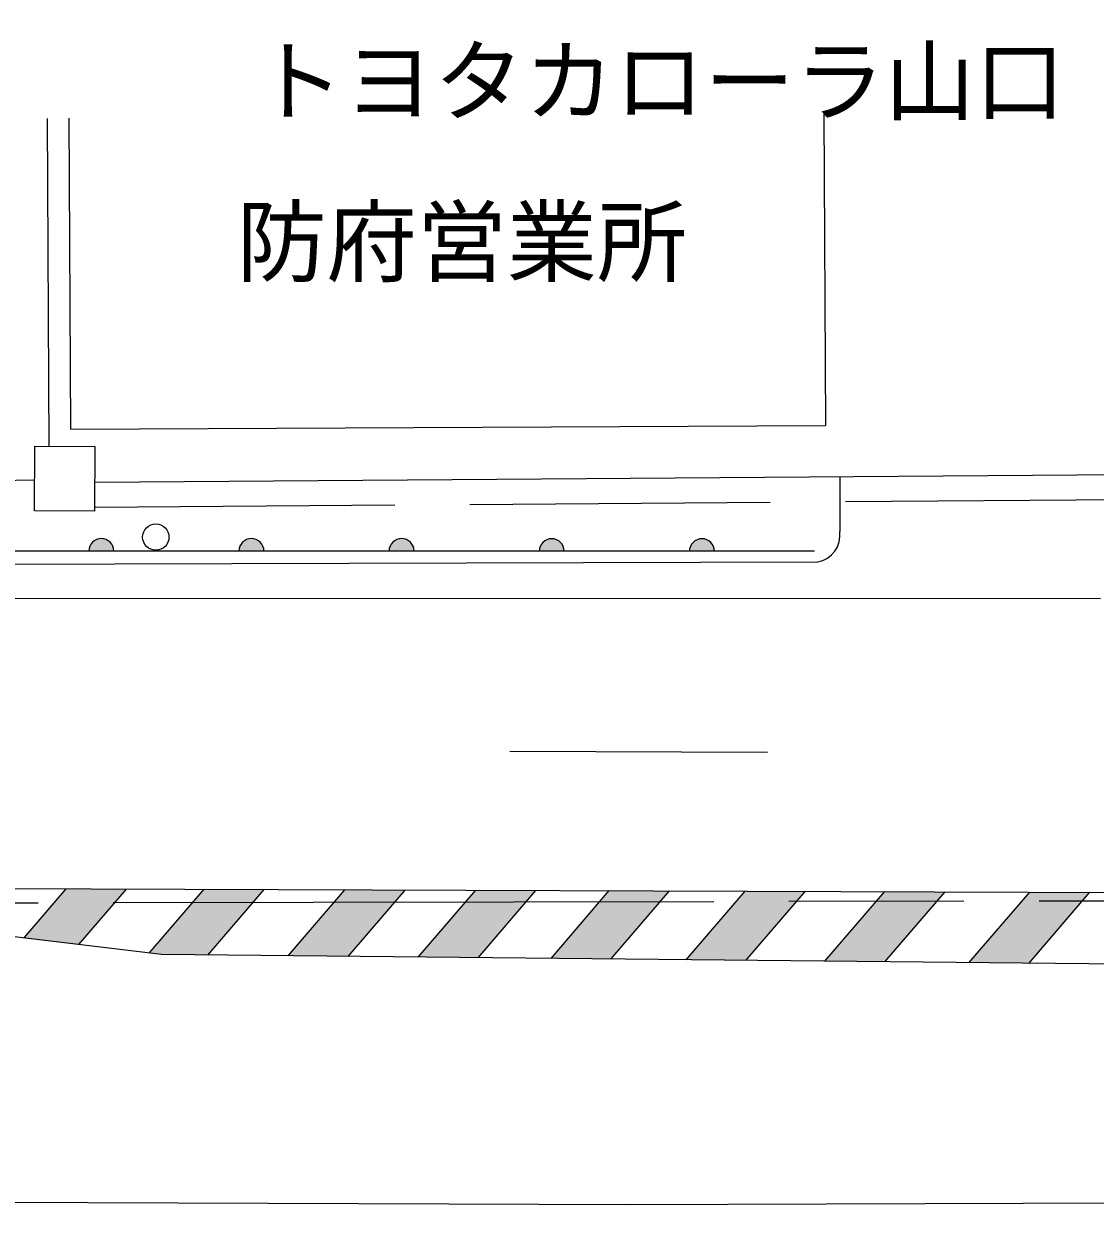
# Model space of a CAD drawing. Units: millimetres, scale not verified. Extents: x -55602354 to 84056675, y -218924267 to 380000.
# Drawn here: x 405558 to 426963, y 268073 to 291898 of the extents above; entities that cross this region are included whole.
import ezdxf
from ezdxf.enums import TextEntityAlignment as Align

# ---------------------------------------------------------------- set-up
doc = ezdxf.new("R2010")
doc.units = ezdxf.units.MM
doc.header["$LTSCALE"] = 1000
doc.linetypes.add('CHAIN', pattern=[18.5, 12, -1.5, 3.5, -1.5])
doc.linetypes.add('DASHED', pattern=[7.5, 6, -1.5])
for name, color, linetype, lineweight in [('M-BGD', 7, 'Continuous', 25), ('M-BMK', 2, 'CHAIN', 13), ('M-STR-STRC', 7, 'Continuous', 25)]:
    doc.layers.add(name, color=color, linetype=linetype, lineweight=lineweight)
doc.layers.add('M-BMK-HTXT', color=7, linetype='Continuous')
doc.styles.add('ＭＳ ゴシック', font='')
doc.styles.get('ＭＳ ゴシック').set_extended_font_data('MS Gothic')

msp = doc.modelspace()

# ---------------------------------------------------------------- hatches: boundary and pattern name
at = {"layer": 'M-BGD'}
for points in [[(406855, 281363), (407355, 281363), (407355, 281367), (407355, 281372), (407354, 281376), (407354, 281380), (407354, 281385), (407353, 281389), (407353, 281394), (407352, 281398), (407352, 281402), (407351, 281406), (407350, 281411), (407349, 281415), (407348, 281419), (407347, 281424), (407346, 281428), (407345, 281432), (407344, 281436), (407342, 281440), (407341, 281444), (407340, 281449), (407338, 281453), (407337, 281457), (407335, 281461), (407333, 281465), (407331, 281469), (407329, 281473), (407327, 281477), (407325, 281480), (407323, 281484), (407321, 281488), (407319, 281492), (407317, 281496), (407314, 281499), (407312, 281503), (407310, 281506), (407307, 281510), (407304, 281514), (407302, 281517), (407299, 281520), (407296, 281524), (407293, 281527), (407291, 281530), (407288, 281534), (407285, 281537), (407282, 281540), (407278, 281543), (407275, 281546), (407272, 281549), (407269, 281552), (407265, 281555), (407262, 281557), (407259, 281560), (407255, 281563), (407252, 281565), (407248, 281568), (407245, 281570), (407241, 281573), (407237, 281575), (407233, 281577), (407230, 281580), (407226, 281582), (407222, 281584), (407218, 281586), (407214, 281588), (407210, 281590), (407206, 281591), (407202, 281593), (407198, 281595), (407194, 281596), (407190, 281598), (407186, 281599), (407182, 281601), (407178, 281602), (407174, 281603), (407169, 281605), (407165, 281606), (407161, 281607), (407157, 281608), (407152, 281609), (407148, 281609), (407144, 281610), (407140, 281611), (407135, 281611), (407131, 281612), (407127, 281612), (407122, 281613), (407118, 281613), (407113, 281613), (407109, 281613), (407105, 281613), (407100, 281613), (407096, 281613), (407092, 281613), (407087, 281613), (407083, 281612), (407079, 281612), (407074, 281611), (407070, 281611), (407066, 281610), (407061, 281609), (407057, 281609), (407053, 281608), (407049, 281607), (407044, 281606), (407040, 281605), (407036, 281603), (407032, 281602), (407027, 281601), (407023, 281600), (407019, 281598), (407015, 281597), (407011, 281595), (407007, 281593), (407003, 281592), (406999, 281590), (406995, 281588), (406991, 281586), (406987, 281584), (406984, 281582), (406980, 281580), (406976, 281577), (406972, 281575), (406969, 281573), (406965, 281570), (406961, 281568), (406958, 281565), (406954, 281563), (406951, 281560), (406947, 281557), (406944, 281555), (406941, 281552), (406937, 281549), (406934, 281546), (406931, 281543), (406928, 281540), (406925, 281537), (406922, 281534), (406919, 281530), (406916, 281527), (406913, 281524), (406910, 281521), (406908, 281517), (406905, 281514), (406902, 281510), (406900, 281507), (406897, 281503), (406895, 281499), (406893, 281496), (406890, 281492), (406888, 281488), (406886, 281484), (406884, 281481), (406882, 281477), (406880, 281473), (406878, 281469), (406876, 281465), (406875, 281461), (406873, 281457), (406871, 281453), (406870, 281449), (406868, 281445), (406867, 281440), (406866, 281436), (406864, 281432), (406863, 281428), (406862, 281424), (406861, 281419), (406860, 281415), (406859, 281411), (406858, 281407), (406858, 281402), (406857, 281398), (406857, 281394), (406856, 281389), (406856, 281385), (406855, 281381), (406855, 281376), (406855, 281372), (406855, 281368)], [(409855, 281362), (410355, 281362), (410355, 281367), (410355, 281371), (410354, 281375), (410354, 281380), (410354, 281384), (410353, 281388), (410353, 281393), (410352, 281397), (410352, 281401), (410351, 281406), (410350, 281410), (410349, 281414), (410348, 281418), (410347, 281423), (410346, 281427), (410345, 281431), (410344, 281435), (410342, 281439), (410341, 281444), (410340, 281448), (410338, 281452), (410337, 281456), (410335, 281460), (410333, 281464), (410331, 281468), (410329, 281472), (410327, 281476), (410325, 281480), (410323, 281483), (410321, 281487), (410319, 281491), (410317, 281495), (410314, 281498), (410312, 281502), (410310, 281506), (410307, 281509), (410304, 281513), (410302, 281516), (410299, 281520), (410296, 281523), (410293, 281526), (410291, 281529), (410288, 281533), (410285, 281536), (410282, 281539), (410278, 281542), (410275, 281545), (410272, 281548), (410269, 281551), (410265, 281554), (410262, 281556), (410259, 281559), (410255, 281562), (410252, 281564), (410248, 281567), (410245, 281569), (410241, 281572), (410237, 281574), (410233, 281576), (410230, 281579), (410226, 281581), (410222, 281583), (410218, 281585), (410214, 281587), (410210, 281589), (410206, 281591), (410202, 281592), (410198, 281594), (410194, 281596), (410190, 281597), (410186, 281599), (410182, 281600), (410178, 281601), (410174, 281603), (410169, 281604), (410165, 281605), (410161, 281606), (410157, 281607), (410152, 281608), (410148, 281608), (410144, 281609), (410140, 281610), (410135, 281610), (410131, 281611), (410127, 281611), (410122, 281612), (410118, 281612), (410113, 281612), (410109, 281612), (410105, 281612), (410100, 281612), (410096, 281612), (410092, 281612), (410087, 281612), (410083, 281611), (410079, 281611), (410074, 281610), (410070, 281610), (410066, 281609), (410061, 281608), (410057, 281608), (410053, 281607), (410049, 281606), (410044, 281605), (410040, 281604), (410036, 281603), (410032, 281601), (410027, 281600), (410023, 281599), (410019, 281597), (410015, 281596), (410011, 281594), (410007, 281592), (410003, 281591), (409999, 281589), (409995, 281587), (409991, 281585), (409987, 281583), (409984, 281581), (409980, 281579), (409976, 281577), (409972, 281574), (409969, 281572), (409965, 281570), (409961, 281567), (409958, 281565), (409954, 281562), (409951, 281559), (409947, 281557), (409944, 281554), (409941, 281551), (409937, 281548), (409934, 281545), (409931, 281542), (409928, 281539), (409925, 281536), (409922, 281533), (409919, 281530), (409916, 281526), (409913, 281523), (409910, 281520), (409908, 281516), (409905, 281513), (409902, 281509), (409900, 281506), (409897, 281502), (409895, 281498), (409893, 281495), (409890, 281491), (409888, 281487), (409886, 281484), (409884, 281480), (409882, 281476), (409880, 281472), (409878, 281468), (409876, 281464), (409875, 281460), (409873, 281456), (409871, 281452), (409870, 281448), (409868, 281444), (409867, 281440), (409866, 281435), (409864, 281431), (409863, 281427), (409862, 281423), (409861, 281419), (409860, 281414), (409859, 281410), (409858, 281406), (409858, 281401), (409857, 281397), (409857, 281393), (409856, 281388), (409856, 281384), (409855, 281380), (409855, 281375), (409855, 281371), (409855, 281367)], [(412855, 281361), (413355, 281361), (413355, 281366), (413355, 281370), (413354, 281374), (413354, 281379), (413354, 281383), (413353, 281387), (413353, 281392), (413352, 281396), (413352, 281400), (413351, 281405), (413350, 281409), (413349, 281413), (413348, 281418), (413347, 281422), (413346, 281426), (413345, 281430), (413344, 281434), (413342, 281439), (413341, 281443), (413340, 281447), (413338, 281451), (413337, 281455), (413335, 281459), (413333, 281463), (413331, 281467), (413329, 281471), (413327, 281475), (413325, 281479), (413323, 281482), (413321, 281486), (413319, 281490), (413317, 281494), (413314, 281497), (413312, 281501), (413310, 281505), (413307, 281508), (413304, 281512), (413302, 281515), (413299, 281519), (413296, 281522), (413293, 281525), (413291, 281529), (413288, 281532), (413285, 281535), (413282, 281538), (413278, 281541), (413275, 281544), (413272, 281547), (413269, 281550), (413265, 281553), (413262, 281556), (413259, 281558), (413255, 281561), (413252, 281564), (413248, 281566), (413245, 281569), (413241, 281571), (413237, 281573), (413233, 281576), (413230, 281578), (413226, 281580), (413222, 281582), (413218, 281584), (413214, 281586), (413210, 281588), (413206, 281590), (413202, 281591), (413198, 281593), (413194, 281595), (413190, 281596), (413186, 281598), (413182, 281599), (413178, 281600), (413174, 281602), (413169, 281603), (413165, 281604), (413161, 281605), (413157, 281606), (413152, 281607), (413148, 281608), (413144, 281608), (413140, 281609), (413135, 281609), (413131, 281610), (413127, 281610), (413122, 281611), (413118, 281611), (413113, 281611), (413109, 281611), (413105, 281611), (413100, 281611), (413096, 281611), (413092, 281611), (413087, 281611), (413083, 281610), (413079, 281610), (413074, 281610), (413070, 281609), (413066, 281608), (413061, 281608), (413057, 281607), (413053, 281606), (413049, 281605), (413044, 281604), (413040, 281603), (413036, 281602), (413032, 281600), (413027, 281599), (413023, 281598), (413019, 281596), (413015, 281595), (413011, 281593), (413007, 281592), (413003, 281590), (412999, 281588), (412995, 281586), (412991, 281584), (412987, 281582), (412984, 281580), (412980, 281578), (412976, 281576), (412972, 281573), (412969, 281571), (412965, 281569), (412961, 281566), (412958, 281564), (412954, 281561), (412951, 281558), (412947, 281556), (412944, 281553), (412941, 281550), (412937, 281547), (412934, 281544), (412931, 281541), (412928, 281538), (412925, 281535), (412922, 281532), (412919, 281529), (412916, 281525), (412913, 281522), (412910, 281519), (412908, 281515), (412905, 281512), (412902, 281508), (412900, 281505), (412897, 281501), (412895, 281498), (412893, 281494), (412890, 281490), (412888, 281486), (412886, 281483), (412884, 281479), (412882, 281475), (412880, 281471), (412878, 281467), (412876, 281463), (412875, 281459), (412873, 281455), (412871, 281451), (412870, 281447), (412868, 281443), (412867, 281439), (412866, 281435), (412864, 281430), (412863, 281426), (412862, 281422), (412861, 281418), (412860, 281413), (412859, 281409), (412858, 281405), (412858, 281401), (412857, 281396), (412857, 281392), (412856, 281388), (412856, 281383), (412855, 281379), (412855, 281375), (412855, 281370), (412855, 281366)], [(415855, 281361), (416355, 281360), (416355, 281365), (416355, 281369), (416354, 281373), (416354, 281378), (416354, 281382), (416353, 281387), (416353, 281391), (416352, 281395), (416352, 281400), (416351, 281404), (416350, 281408), (416349, 281412), (416348, 281417), (416347, 281421), (416346, 281425), (416345, 281429), (416344, 281434), (416342, 281438), (416341, 281442), (416340, 281446), (416338, 281450), (416336, 281454), (416335, 281458), (416333, 281462), (416331, 281466), (416329, 281470), (416327, 281474), (416325, 281478), (416323, 281482), (416321, 281485), (416319, 281489), (416317, 281493), (416314, 281497), (416312, 281500), (416310, 281504), (416307, 281507), (416304, 281511), (416302, 281514), (416299, 281518), (416296, 281521), (416293, 281524), (416291, 281528), (416288, 281531), (416285, 281534), (416282, 281537), (416278, 281540), (416275, 281543), (416272, 281546), (416269, 281549), (416265, 281552), (416262, 281555), (416259, 281557), (416255, 281560), (416252, 281563), (416248, 281565), (416245, 281568), (416241, 281570), (416237, 281572), (416233, 281575), (416230, 281577), (416226, 281579), (416222, 281581), (416218, 281583), (416214, 281585), (416210, 281587), (416206, 281589), (416202, 281591), (416198, 281592), (416194, 281594), (416190, 281595), (416186, 281597), (416182, 281598), (416178, 281600), (416174, 281601), (416169, 281602), (416165, 281603), (416161, 281604), (416157, 281605), (416152, 281606), (416148, 281607), (416144, 281607), (416140, 281608), (416135, 281609), (416131, 281609), (416127, 281610), (416122, 281610), (416118, 281610), (416113, 281610), (416109, 281610), (416105, 281610), (416100, 281610), (416096, 281610), (416092, 281610), (416087, 281610), (416083, 281610), (416079, 281609), (416074, 281609), (416070, 281608), (416066, 281607), (416061, 281607), (416057, 281606), (416053, 281605), (416049, 281604), (416044, 281603), (416040, 281602), (416036, 281601), (416032, 281600), (416027, 281598), (416023, 281597), (416019, 281595), (416015, 281594), (416011, 281592), (416007, 281591), (416003, 281589), (415999, 281587), (415995, 281585), (415991, 281583), (415987, 281581), (415984, 281579), (415980, 281577), (415976, 281575), (415972, 281573), (415969, 281570), (415965, 281568), (415961, 281565), (415958, 281563), (415954, 281560), (415951, 281558), (415947, 281555), (415944, 281552), (415941, 281549), (415937, 281546), (415934, 281543), (415931, 281540), (415928, 281537), (415925, 281534), (415922, 281531), (415919, 281528), (415916, 281525), (415913, 281521), (415910, 281518), (415908, 281514), (415905, 281511), (415902, 281507), (415900, 281504), (415897, 281500), (415895, 281497), (415893, 281493), (415890, 281489), (415888, 281486), (415886, 281482), (415884, 281478), (415882, 281474), (415880, 281470), (415878, 281466), (415876, 281462), (415875, 281458), (415873, 281454), (415871, 281450), (415870, 281446), (415868, 281442), (415867, 281438), (415866, 281434), (415864, 281429), (415863, 281425), (415862, 281421), (415861, 281417), (415860, 281413), (415859, 281408), (415858, 281404), (415858, 281400), (415857, 281395), (415857, 281391), (415856, 281387), (415856, 281382), (415855, 281378), (415855, 281374), (415855, 281369), (415855, 281365)], [(418855, 281360), (419355, 281360), (419355, 281364), (419355, 281368), (419354, 281373), (419354, 281377), (419354, 281381), (419353, 281386), (419353, 281390), (419352, 281394), (419352, 281399), (419351, 281403), (419350, 281407), (419349, 281412), (419348, 281416), (419347, 281420), (419346, 281424), (419345, 281428), (419344, 281433), (419342, 281437), (419341, 281441), (419340, 281445), (419338, 281449), (419336, 281453), (419335, 281457), (419333, 281461), (419331, 281465), (419329, 281469), (419327, 281473), (419325, 281477), (419323, 281481), (419321, 281485), (419319, 281488), (419317, 281492), (419314, 281496), (419312, 281499), (419310, 281503), (419307, 281506), (419304, 281510), (419302, 281513), (419299, 281517), (419296, 281520), (419293, 281524), (419291, 281527), (419288, 281530), (419285, 281533), (419282, 281536), (419278, 281539), (419275, 281542), (419272, 281545), (419269, 281548), (419265, 281551), (419262, 281554), (419259, 281557), (419255, 281559), (419252, 281562), (419248, 281564), (419245, 281567), (419241, 281569), (419237, 281572), (419233, 281574), (419230, 281576), (419226, 281578), (419222, 281580), (419218, 281582), (419214, 281584), (419210, 281586), (419206, 281588), (419202, 281590), (419198, 281591), (419194, 281593), (419190, 281594), (419186, 281596), (419182, 281597), (419178, 281599), (419174, 281600), (419169, 281601), (419165, 281602), (419161, 281603), (419157, 281604), (419152, 281605), (419148, 281606), (419144, 281607), (419140, 281607), (419135, 281608), (419131, 281608), (419127, 281609), (419122, 281609), (419118, 281609), (419113, 281609), (419109, 281610), (419105, 281610), (419100, 281610), (419096, 281609), (419092, 281609), (419087, 281609), (419083, 281609), (419079, 281608), (419074, 281608), (419070, 281607), (419066, 281607), (419061, 281606), (419057, 281605), (419053, 281604), (419049, 281603), (419044, 281602), (419040, 281601), (419036, 281600), (419032, 281599), (419027, 281597), (419023, 281596), (419019, 281595), (419015, 281593), (419011, 281591), (419007, 281590), (419003, 281588), (418999, 281586), (418995, 281584), (418991, 281582), (418987, 281580), (418984, 281578), (418980, 281576), (418976, 281574), (418972, 281572), (418969, 281569), (418965, 281567), (418961, 281564), (418958, 281562), (418954, 281559), (418951, 281557), (418947, 281554), (418944, 281551), (418941, 281548), (418937, 281545), (418934, 281542), (418931, 281539), (418928, 281536), (418925, 281533), (418922, 281530), (418919, 281527), (418916, 281524), (418913, 281520), (418910, 281517), (418908, 281514), (418905, 281510), (418902, 281507), (418900, 281503), (418897, 281499), (418895, 281496), (418893, 281492), (418890, 281488), (418888, 281485), (418886, 281481), (418884, 281477), (418882, 281473), (418880, 281469), (418878, 281465), (418876, 281461), (418875, 281457), (418873, 281453), (418871, 281449), (418870, 281445), (418868, 281441), (418867, 281437), (418866, 281433), (418864, 281429), (418863, 281424), (418862, 281420), (418861, 281416), (418860, 281412), (418859, 281407), (418858, 281403), (418858, 281399), (418857, 281394), (418857, 281390), (418856, 281386), (418856, 281381), (418855, 281377), (418855, 281373), (418855, 281368), (418855, 281364)]]:
    msp.add_hatch(color=256, dxfattribs=at).paths.add_polyline_path(points)
at = {"layer": 'M-STR-STRC'}
for points in [[(-55594916, -215317041, 1), (-55594610, -215317070, 1), (-55594305, -215317098, 1), (-55580797, -215307366, 0.41421), (-55580889, -215307431, 0.41421), (-55580745, -215307064, 0.41421), (-55580837, -215307129, 0.41421), (-55580692, -215306761, 0.41421), (-55580785, -215306827, 0.41421), (-55566345, -215305448, 1), (-55566384, -215305752, 1), (-55566423, -215306056, 1), (-55597548, -215332337, 0.41421), (-55597635, -215332409, 0.41421), (-55597517, -215332032, 0.41421), (-55597604, -215332103, 0.41421), (-55597486, -215331727, 0.41421), (-55597573, -215331798, 0.41421), (-55585677, -215342470, 0.41421), (-55585743, -215342562, 0.41421), (-55585726, -215342167, 0.41421), (-55585792, -215342259, 0.41421), (-55585774, -215341865, 0.41421), (-55585841, -215341956, 0.41421), (-55571762, -215344566, 1), (-55571732, -215344261, 1), (-55571703, -215343956, 1), (-55559075, -215335789, 1), (-55559380, -215335758, 1), (-55559685, -215335727, 1), (-55555688, -215322973, 1), (-55555727, -215323277, 1), (-55555767, -215323581, 1), (-55393271, -215354691, 1), (-55393233, -215354387, 1), (-55393196, -215354083, 1), (-55410449, -215351682, 1), (-55410411, -215351378, 1), (-55410374, -215351073, 1), (-55407336, -215338454, 1), (-55407557, -215338427, 1), (-55407777, -215338399, 1), (-55271677, -215370690, 1), (-55271982, -215370659, 1), (-55272287, -215370628, 1), (-55266346, -215358322, 1), (-55266377, -215358627, 1), (-55266407, -215358932, 1), (-55289179, -215367259, 1), (-55289140, -215366955, 1), (-55289100, -215366651, 1), (571140, 349427, -0.39598), (571140, 349427), (571140, 348155), (571851, 348154), (573112, 350484, 0.38568), (573112, 350484)], [(407371, 274332), (407609, 274609), (406406, 274613), (406163, 274329)], [(410135, 274337), (410361, 274600), (409158, 274604), (408927, 274334)], [(412964, 274342), (413177, 274590), (411974, 274594), (411756, 274340)], [(415589, 274347), (415790, 274582), (414587, 274586), (414380, 274345)], [(418268, 274352), (418458, 274573), (417255, 274577), (417060, 274350)], [(420995, 274357), (421173, 274564), (419970, 274568), (419787, 274355)], [(423798, 274362), (423964, 274555), (422761, 274559), (422590, 274360)], [(426706, 274368), (426858, 274545), (425655, 274549), (425497, 274366)], [(406658, 273500), (407371, 274332), (406163, 274329), (405565, 273633)], [(409237, 273291), (410135, 274337), (408927, 274334), (408064, 273330), (408306, 273301)], [(412037, 273263), (412964, 274342), (411756, 274340), (410841, 273275)], [(414635, 273236), (415589, 274347), (414380, 274345), (413439, 273248)], [(417287, 273209), (418268, 274352), (417060, 274350), (416091, 273221)], [(419986, 273182), (420995, 274357), (419787, 274355), (418790, 273194)], [(423798, 274362), (422590, 274360), (421564, 273165), (422760, 273153)], [(425637, 273124), (426706, 274368), (425497, 274366), (424441, 273136)]]:
    msp.add_hatch(color=256, dxfattribs=at).paths.add_polyline_path(points)

# ---------------------------------------------------------------- linework, layer by layer
at = {"layer": 'M-BGD'}
for p, q in [((406062, 283455), (406028, 290009)), ((406496, 283796), (406464, 290011)), ((421545, 290090), (421578, 283875)), ((406496, 283796), (421578, 283875)), ((405769, 282168), (405776, 283457)), ((405776, 283457), (406979, 283450)), ((406979, 283450), (406972, 282161)), ((406975, 282740), (437530, 282969)), ((421862, 282856), (421862, 281754)), ((398826, 282662), (405772, 282783)), ((406972, 282161), (405769, 282168)), ((379310, 281036), (421419, 281145)), ((406355, 281363), (404855, 281364)), ((407855, 281363), (406355, 281363)), ((409355, 281362), (407855, 281363)), ((410855, 281362), (409355, 281362)), ((412355, 281362), (410855, 281362)), ((413855, 281361), (412355, 281362)), ((415355, 281361), (413855, 281361)), ((416855, 281360), (415355, 281361)), ((418355, 281360), (416855, 281360)), ((419855, 281359), (418355, 281360)), ((421355, 281359), (419855, 281359))]:
    msp.add_line(p, q, dxfattribs=at)
at = {"layer": 'M-BGD', "linetype": 'DASHED'}
for p, q in [((406972, 282240), (437528, 282469)), ((398835, 282162), (405769, 282283))]:
    msp.add_line(p, q, dxfattribs=at)
at = {"layer": 'M-BGD'}
msp.add_circle((408194, 281642), 263, dxfattribs=at)
for centre, radius, start, end in [((407105, 281363), 250, 359.9832, 179.9832), ((410105, 281362), 250, 359.9832, 179.9832), ((413105, 281361), 250, 359.9832, 179.9832), ((416105, 281360), 250, 359.9832, 179.9832), ((419105, 281360), 250, 359.9832, 179.9832), ((421312, 281689), 554, 281.1092, 6.6947)]:
    msp.add_arc(centre, radius, start, end, dxfattribs=at)
at = {"layer": 'M-BMK'}
msp.add_line((474842, 274459), (376127, 274273), dxfattribs=at)
at = {"layer": 'M-STR-STRC'}
for p, q in [((354821, 280432), (427068, 280416)), ((415270, 277364), (420415, 277346)), ((397202, 274643), (444960, 274485)), ((408306, 273301), (397215, 274643)), ((405565, 273633), (406406, 274613)), ((406658, 273500), (407609, 274609)), ((408064, 273330), (409158, 274604)), ((409237, 273291), (410361, 274600)), ((410841, 273275), (411974, 274594)), ((412037, 273263), (413177, 274590)), ((413439, 273248), (414587, 274586)), ((414635, 273236), (415790, 274582)), ((416091, 273221), (417255, 274577)), ((417287, 273209), (418458, 274573)), ((418790, 273194), (419970, 274568)), ((419986, 273182), (421173, 274564)), ((421564, 273165), (422761, 274559)), ((422760, 273153), (423964, 274555)), ((424441, 273136), (425655, 274549)), ((425637, 273124), (426858, 274545)), ((449357, 272882), (408306, 273301)), ((357919, 268513), (417655, 268308)), ((417655, 268308), (505902, 268580))]:
    msp.add_line(p, q, dxfattribs=at)

# ---------------------------------------------------------------- texts
at = {"layer": 'M-BMK-HTXT', "style": 'ＭＳ ゴシック'}
for s, p in [('トヨタカローラ山口', (410154, 289699)), ('防府営業所', (409806, 286487))]:
    msp.add_text(s, height=1320, dxfattribs=at).set_placement(p, align=Align.BOTTOM_LEFT)

doc.saveas('drawing.dxf')
